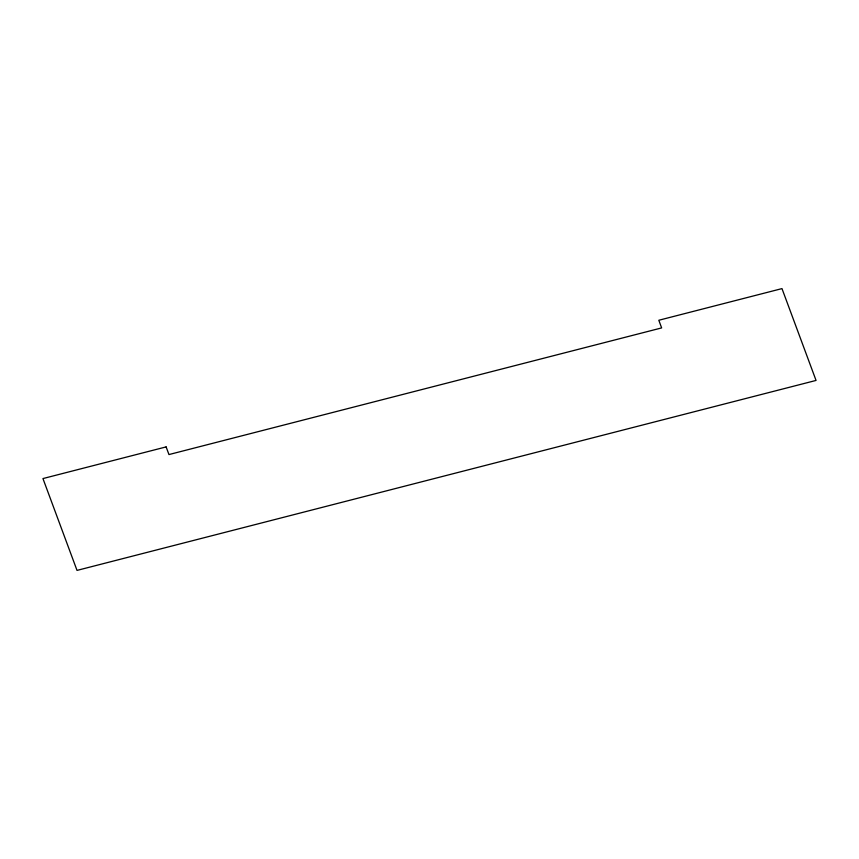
<?xml version="1.0" encoding="UTF-8"?>
<svg xmlns="http://www.w3.org/2000/svg" width="859" height="859" viewBox="0 0 859 859"><rect width="100%" height="100%" fill="white"/><g stroke="black" fill="none" stroke-linecap="round" stroke-linejoin="round"><path stroke-width="1.29" d="M166.12 446.905L42.95 478.57L77.02 570.397L816.05 380.43L781.98 288.603L658.81 320.257L661.645 327.913L168.965 454.561L166.12 446.905"/></g></svg>
